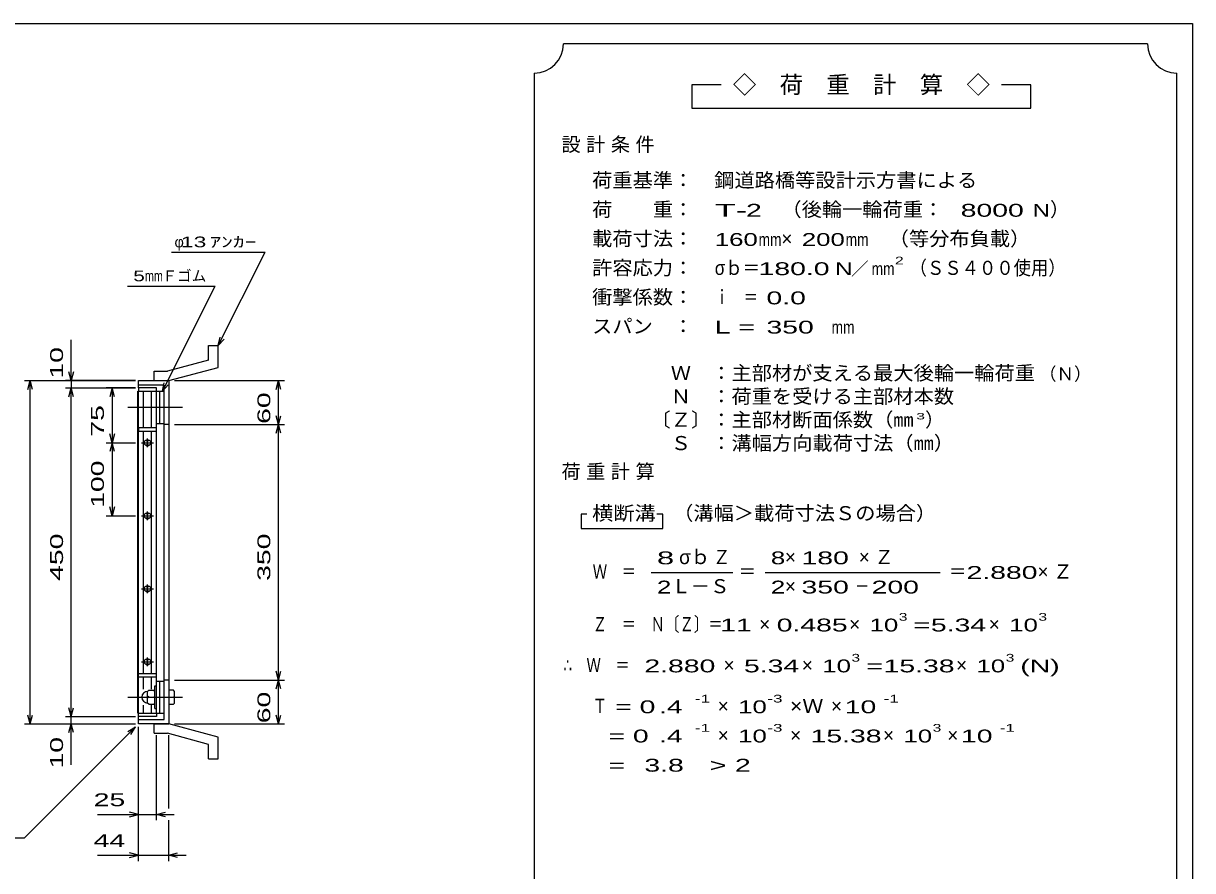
# Model space of a CAD drawing. Units: millimetres, scale not verified. Extents: x -1456 to 1385, y -1026 to 843.
# Drawn here: x -216 to 1385, y -318 to 843 of the extents above; entities that cross this region are included whole.
import ezdxf
from ezdxf.enums import TextEntityAlignment as Align

# ---------------------------------------------------------------- set-up
doc = ezdxf.new("R2010")
doc.units = ezdxf.units.MM
doc.header["$LTSCALE"] = 8
doc.linetypes.add('CHAIN', pattern=[18.5, 12, -1.5, 3.5, -1.5])
for name, color, linetype, lineweight in [('0_2', 150, 'Continuous', 25), ('16', 3, 'Continuous', 25), ('19', 6, 'Continuous', 25), ('22', 4, 'Continuous', 25), ('24', 2, 'Continuous', 25)]:
    doc.layers.add(name, color=color, linetype=linetype, lineweight=lineweight)
doc.styles.add('ベクトル', font='')
doc.styles.get('ベクトル').set_extended_font_data('ベクトル')

msp = doc.modelspace()

# ---------------------------------------------------------------- linework, layer by layer
at = {"layer": '0_2'}
for p, q in [((-1383.2, 842.8), (1384.8, 842.8)), ((1384.8, 842.8), (1384.8, -917.2))]:
    msp.add_line(p, q, dxfattribs=at)
at = {"layer": '16'}
for p, q in [((-59.7, -102), (-59.7, 339)), ((-59.7, 339), (-59, 339)), ((-34, 343.5), (-59, 343.5)), ((-59, 343.5), (-59, 339)), ((-59, 339), (-34, 339)), ((-59, -102), (-59, 339)), ((-59, 339), (-34, 339)), ((-52, 289), (-52, 339)), ((-41, 289), (-41, 339)), ((-34, 339), (-34, 343.5)), ((-34, -102), (-34, 339)), ((-34, 339), (-29.5, 339)), ((-29.5, 295), (-29.5, 339)), ((-29.5, 339), (-23.5, 339)), ((-23.5, 295), (-23.5, 339)), ((-59, 289), (-59, 284.5)), ((-34, 289), (-59, 289)), ((-34, 295), (-29.5, 295)), ((-34, 284.5), (-34, 289)), ((-29.5, 295), (-23.5, 295)), ((-59, 284.5), (-34, 284.5)), ((-52, -47.5), (-52, 284.5)), ((-46.5, 262.5), (-46.5, 274.5)), ((-41, -47.5), (-41, 284.5)), ((-54.5, 268.5), (-38.5, 268.5)), ((-48.5, 271.5), (-44.5, 271.5)), ((-48.5, 265.5), (-44.5, 265.5)), ((-54.5, 168.5), (-38.5, 168.5)), ((-48.5, 171.5), (-44.5, 171.5)), ((-48.5, 165.5), (-44.5, 165.5)), ((-46.5, 162.5), (-46.5, 174.5)), ((-54.5, 68.5), (-38.5, 68.5)), ((-48.5, 71.5), (-44.5, 71.5)), ((-48.5, 65.5), (-44.5, 65.5)), ((-46.5, 62.5), (-46.5, 74.5)), ((-54.5, -31.5), (-38.5, -31.5)), ((-48.5, -28.5), (-44.5, -28.5)), ((-46.5, -37.5), (-46.5, -25.5)), ((-59, -52), (-59, -47.5)), ((-59, -47.5), (-34, -47.5)), ((-48.5, -34.5), (-44.5, -34.5)), ((-34, -52), (-34, -47.5)), ((-59, -52), (-34, -52)), ((-52, -69), (-52, -52)), ((-41, -69), (-41, -52)), ((-34, -58), (-29.5, -58)), ((-29.5, -102), (-29.5, -58)), ((-29.5, -58), (-23.5, -58)), ((-23.5, -102), (-23.5, -58)), ((-44.8, -70.5), (-46.3, -72)), ((-46.3, -88), (-46.3, -72)), ((-44.8, -80), (-46.3, -78.5)), ((-44.8, -80), (-46.3, -81.5)), ((-44.8, -70.5), (-37.8, -70.5)), ((-44.8, -80), (-37.8, -80)), ((-36.3, -72), (-37.8, -70.5)), ((-37.8, -80), (-36.3, -78.5)), ((-36.3, -81.5), (-37.8, -80)), ((-36.3, -95.5), (-36.3, -64.5)), ((-36.3, -64.5), (-34, -64.5)), ((-34, -95.5), (-34, -64.5)), ((-52, -102), (-52, -91)), ((-44.8, -89.5), (-46.3, -88)), ((-44.8, -89.5), (-37.8, -89.5)), ((-41, -102), (-41, -91)), ((-37.8, -89.5), (-36.3, -88)), ((-36.3, -95.5), (-34, -95.5)), ((-59.7, -102), (-59, -102)), ((-59, -102), (-34, -102)), ((-59, -106.5), (-59, -102)), ((-59, -102), (-34, -102)), ((-34, -106.5), (-59, -106.5)), ((-34, -102), (-34, -106.5)), ((-34, -102), (-29.5, -102)), ((-29.5, -102), (-23.5, -102))]:
    msp.add_line(p, q, dxfattribs=at)
at = {"layer": '16', "linetype": 'CHAIN'}
for p, q in [((-73.6, 317), (1.4, 317)), ((-73.6, -80), (1.4, -80))]:
    msp.add_line(p, q, dxfattribs=at)
at = {"layer": '16'}
for centre, radius, start, end in [((-46.5, 268.5), 4, 46.6, 133.4), ((-48.5, 268.5), 3, 90, 270), ((-46.5, 268.5), 4, 226.6, 313.4), ((-44.5, 268.5), 3, 270, 90), ((-48.5, 168.5), 3, 90, 270), ((-46.5, 168.5), 4, 46.6, 133.4), ((-46.5, 168.5), 4, 226.6, 313.4), ((-44.5, 168.5), 3, 270, 90), ((-48.5, 68.5), 3, 90, 270), ((-46.5, 68.5), 4, 46.6, 133.4), ((-46.5, 68.5), 4, 226.6, 313.4), ((-44.5, 68.5), 3, 270, 90), ((-48.5, -31.5), 3, 90, 270), ((-46.5, -31.5), 4, 46.6, 133.4), ((-44.5, -31.5), 3, 270, 90), ((-46.5, -31.5), 4, 226.6, 313.4), ((-46.3, -80), 8, 90, 270)]:
    msp.add_arc(centre, radius, start, end, dxfattribs=at)
at = {"layer": '19'}
for p, q in [((37.1, 401.6), (50.1, 401.6)), ((37.1, 381.6), (37.1, 401.6)), ((50.1, 371.6), (50.1, 401.6)), ((37.1, 381.6), (-19.2, 366.5)), ((-17.5, 353.5), (50.1, 371.6)), ((-59, 343.5), (-59, 353.5)), ((-59, 353.5), (-17.5, 353.5)), ((-37.5, 366.5), (-19.2, 366.5)), ((-37.5, 353.5), (-37.5, 366.5)), ((-37.5, 353.5), (-17.5, 353.5)), ((-17.5, 353.5), (-17.5, -116.5)), ((-23.5, 347.5), (-59, 347.5)), ((-23.5, -110.5), (-23.5, 347.5)), ((-17.5, 293.5), (-23.5, 293.5)), ((-17.5, -56.5), (-23.5, -56.5)), ((-11, -70.5), (-17.5, -70.5)), ((-17.5, -70.5), (-17.5, -89.5)), ((-17.5, -80), (-11, -80)), ((-9.5, -72), (-11, -70.5)), ((-9.5, -78.5), (-11, -80)), ((-11, -80), (-9.5, -81.5)), ((-9.5, -88), (-9.5, -72)), ((-17.5, -89.5), (-11, -89.5)), ((-11, -89.5), (-9.5, -88)), ((-59, -116.5), (-59, -106.5)), ((-59, -110.5), (-23.5, -110.5)), ((-17.5, -116.5), (-59, -116.5)), ((-37.5, -116.5), (-17.5, -116.5)), ((-37.5, -129.5), (-37.5, -116.5)), ((50.1, -134.6), (-17.5, -116.5)), ((-37.5, -129.5), (-19.2, -129.5)), ((37.1, -144.6), (-19.2, -129.5)), ((50.1, -164.6), (50.1, -134.6)), ((37.1, -164.6), (37.1, -144.6)), ((37.1, -164.6), (50.1, -164.6))]:
    msp.add_line(p, q, dxfattribs=at)
at = {"layer": '22'}
for p, q in [((-13.5, 529.5), (114.5, 529.5)), ((50.5, 401.5), (114.5, 529.5)), ((-74, 483), (46, 483)), ((-26, 339), (46, 483)), ((-151, 353.5), (-151, 409.5)), ((50.5, 401.5), (52.9, 413.2)), ((50.5, 401.5), (58.5, 410.3)), ((-215, 353.5), (-63, 353.5)), ((-210.2, 341.5), (-207, 353.5)), ((-203.8, 341.5), (-207, 353.5)), ((-207, -116.5), (-207, 353.5)), ((-63, 353.5), (-159, 353.5)), ((-151, 353.5), (-154.2, 365.5)), ((-147.8, 365.5), (-151, 353.5)), ((-151, 353.5), (-151, 343.5)), ((-9.5, 353.5), (140.9, 353.5)), ((129.7, 341.5), (132.9, 353.5)), ((136.1, 341.5), (132.9, 353.5)), ((132.9, 293.5), (132.9, 353.5)), ((-159, 343.5), (-63, 343.5)), ((-154.2, 331.5), (-151, 343.5)), ((-147.8, 331.5), (-151, 343.5)), ((-151, -106.5), (-151, 343.5)), ((-63, 343.5), (-103, 343.5)), ((-95, 343.5), (-98.2, 331.5)), ((-91.8, 331.5), (-95, 343.5)), ((-95, 343.5), (-95, 268.5)), ((-26, 339), (-23.6, 350.7)), ((-26, 339), (-18, 347.8)), ((132.9, 293.5), (129.7, 305.5)), ((132.9, 293.5), (136.1, 305.5)), ((-9.5, 293.5), (140.9, 293.5)), ((129.7, 281.5), (132.9, 293.5)), ((136.1, 281.5), (132.9, 293.5)), ((132.9, -56.5), (132.9, 293.5)), ((-95, 268.5), (-98.2, 280.5)), ((-91.8, 280.5), (-95, 268.5)), ((-103, 268.5), (-63, 268.5)), ((-95, 268.5), (-98.2, 256.5)), ((-91.8, 256.5), (-95, 268.5)), ((-95, 268.5), (-95, 168.5)), ((-95, 168.5), (-98.2, 180.5)), ((-91.8, 180.5), (-95, 168.5)), ((-103, 168.5), (-63, 168.5)), ((132.9, -56.5), (129.7, -44.5)), ((132.9, -56.5), (136.1, -44.5)), ((-9.5, -56.5), (140.9, -56.5)), ((129.7, -68.5), (132.9, -56.5)), ((136.1, -68.5), (132.9, -56.5)), ((132.9, -116.5), (132.9, -56.5)), ((-151, -106.5), (-154.2, -94.5)), ((-151, -106.5), (-147.8, -94.5)), ((-207, -116.5), (-210.2, -104.5)), ((-207, -116.5), (-203.8, -104.5)), ((-159, -106.5), (-63, -106.5)), ((-151, -116.5), (-151, -106.5)), ((132.9, -116.5), (129.7, -104.5)), ((132.9, -116.5), (136.1, -104.5)), ((-215, -116.5), (-63, -116.5)), ((-215, -272.5), (-63, -120.5)), ((-159, -116.5), (-63, -116.5)), ((-154.2, -128.5), (-151, -116.5)), ((-147.8, -128.5), (-151, -116.5)), ((-151, -172.5), (-151, -116.5)), ((-73.4, -126.9), (-63, -120.5)), ((-69.4, -130.9), (-63, -120.5)), ((-59, -248.5), (-59, -120.5)), ((-59, -304.5), (-59, -120.5)), ((-9.5, -116.5), (140.9, -116.5)), ((-34, -248.5), (-34, -131.9)), ((-17.5, -232.5), (-17.5, -131.9)), ((-59, -240.5), (-71, -237.3)), ((-34, -240.5), (-22, -237.3)), ((-115, -240.5), (-59, -240.5)), ((-71, -243.7), (-59, -240.5)), ((-59, -240.5), (-34, -240.5)), ((-22, -243.7), (-34, -240.5)), ((-34, -240.5), (-10, -240.5)), ((-17.5, -304.5), (-17.5, -248.5)), ((-375, -272.5), (-215, -272.5)), ((-115, -296.5), (-59, -296.5)), ((-59, -296.5), (-71, -293.3)), ((-71, -299.7), (-59, -296.5)), ((-59, -296.5), (-17.5, -296.5)), ((-17.5, -296.5), (-5.5, -293.3)), ((-5.5, -299.7), (-17.5, -296.5)), ((-17.5, -296.5), (6.5, -296.5))]:
    msp.add_line(p, q, dxfattribs=at)
at = {"layer": '24', "color": 4}
for p, q in [((1323.2, 814.8), (523.2, 814.8)), ((483.2, 774.8), (483.2, -465.2)), ((1363.2, -465.2), (1363.2, 774.8)), ((739.2, 758.8), (699.2, 758.8)), ((699.2, 758.8), (699.2, 726.8)), ((1163.2, 758.8), (1123.2, 758.8)), ((1163.2, 726.8), (1163.2, 758.8)), ((699.2, 726.8), (1163.2, 726.8)), ((555.2, 170.8), (547.2, 170.8)), ((547.2, 170.8), (547.2, 150.8)), ((659.2, 170.8), (651.2, 170.8)), ((659.2, 150.8), (659.2, 170.8)), ((547.2, 150.8), (659.2, 150.8)), ((643.2, 90.8), (755.2, 90.8)), ((799.2, 90.8), (1039.2, 90.8))]:
    msp.add_line(p, q, dxfattribs=at)
for centre, start, end in [((483.2, 814.8), 270, 0), ((1363.2, 814.8), 180, 270)]:
    msp.add_arc(centre, 40, start, end, dxfattribs=at)

# ---------------------------------------------------------------- texts
at = {"layer": '22', "color": 2, "style": 'ベクトル'}
for s, height, p in [('φ', 14.7, (-9.5, 543.5)), ('Ｆゴム', 14.66, (-26, 497))]:
    msp.add_text(s, height=height, dxfattribs=at).set_placement(p, align=Align.MIDDLE_LEFT)
for s, height, width, p in [(' 13 ', 14.66, 1.6, (-9.5, 543.5)), ('ｱﾝｶｰ', 14.66, 1.6, (38.5, 543.5)), ('5', 14.7, 1.45, (-66, 497)), ('mm', 14.66, 0.75, (-50, 497)), (' 25 ', 17.6, 1.65, (-131, -220.5)), (' 44 ', 17.6, 1.65, (-131, -276.5))]:
    msp.add_text(s, height=height, dxfattribs=dict(at, width=width)).set_placement(p, align=Align.MIDDLE_LEFT)
at = {"layer": '22', "color": 2, "style": 'ベクトル', "width": 1.65}
for s, p in [(' 10 ', (-171, 345.5)), (' 60 ', (112.9, 283.5)), (' 75 ', (-115, 266)), (' 100 ', (-115, 168.5)), (' 450 ', (-171, 68.5)), (' 350 ', (112.9, 68.5)), (' 60 ', (112.9, -126.5)), (' 10 ', (-171, -188.5))]:
    msp.add_text(s, height=17.6, rotation=90, dxfattribs=at).set_placement(p, align=Align.MIDDLE_LEFT)
at = {"layer": '24', "style": 'ベクトル'}
for s, height, p in [('◇\u3000荷\u3000重\u3000計\u3000算\u3000◇', 23.46, (755.2, 758.8)), ('）', 19.4, (1189.6, 588)), ('×', 19.4, (821.6, 548)), ('／', 17.6, (917.2, 506.8)), ('（Ｎ）', 17.6, (1174.4, 362.8)), ('）', 19.4, (1018.4, 300)), ('σｂ', 19.35, (681.6, 112)), ('×', 19.4, (826.4, 112)), ('Ｌ－Ｓ', 19.35, (671.2, 72)), ('×', 19.4, (826.4, 72)), ('×', 19.4, (791.2, 20)), ('×', 19.4, (914.4, 20)), ('×', 19.4, (1105.6, 20)), ('×', 19.4, (742.4, -36)), ('×', 19.4, (849.6, -36)), ('×', 19.4, (1060.8, -36)), ('×', 19.4, (734.4, -92)), ('×', 19.4, (889.6, -92)), ('×', 19.4, (734.4, -132)), ('×', 19.4, (833.6, -132)), ('×', 19.4, (960.8, -132)), ('×', 19.4, (1048.8, -132))]:
    msp.add_text(s, height=height, dxfattribs=at).set_placement(p, align=Align.MIDDLE_LEFT)
for s, height, width, p in [('荷重基準：\u3000', 19.35, 1.05, (562.4, 628)), ('鋼道路橋等設計示方書による', 19.35, 1.05, (729.6, 628)), ('荷\u3000\u3000重：\u3000', 19.35, 1.05, (562.4, 588)), ('T-', 17.6, 2, (730.4, 586.8)), (' 2 ', 17.6, 1.65, (762.4, 586.8)), ('（後輪一輪荷重：', 19.35, 1.05, (821.6, 588)), ('  8000', 17.6, 1.65, (1045.6, 586.8)), ('N', 17.6, 1.4, (1165.6, 586.8)), ('載荷寸法：\u3000', 19.35, 1.05, (562.4, 548)), ('\u3000（等分布負載）', 19.35, 1.05, (940.8, 548)), ('160', 17.6, 1.5, (730.4, 546.8)), ('mm', 17.6, 0.8, (790.4, 546.8)), ('200', 17.6, 1.5, (849.6, 546.8)), ('mm', 17.6, 0.8, (909.6, 546.8)), ('許容応力：\u3000', 19.35, 1.05, (562.4, 508)), ('σｂ＝', 19.35, 0.9, (730.4, 508)), ('180.0', 17.6, 1.65, (790.4, 506.8)), ('N', 17.6, 1.4, (895.2, 506.8)), ('2', 10.6, 1.5, (977.2, 518)), ('（ＳＳ４００使用）', 19.35, 0.9, (997.2, 508)), ('mm', 17.6, 0.8, (945.2, 506.8)), ('衝撃係数：\u3000', 19.35, 1.05, (562.4, 468)), ('ｉ\u3000＝', 19.35, 0.75, (730.4, 468)), (' 0.0', 17.6, 1.65, (790.4, 466.8)), ('スパン\u3000：\u3000', 19.35, 1.05, (562.4, 428)), ('L =', 17.6, 1.65, (730.4, 426.8)), (' 350 ', 17.6, 1.65, (790.4, 426.8)), ('mm', 17.6, 0.8, (890.4, 426.8)), ('\u3000Ｗ\u3000：主部材が支える最大後輪一輪荷重', 19.35, 1.05, (642.4, 364)), ('\u3000Ｎ\u3000：荷重を受ける主部材本数', 19.35, 1.05, (642.4, 332)), ('〔Ｚ〕：主部材断面係数（㎜', 19.35, 1.05, (642.4, 300)), ('3', 8.8, 1.8, (1006.4, 304.8)), ('\u3000Ｓ\u3000：溝幅方向載荷寸法（㎜）', 19.35, 1.05, (642.4, 268)), ('横断溝', 19.35, 1.1, (562.4, 172)), ('\u3000（溝幅＞載荷寸法Ｓの場合）', 19.35, 1.05, (645.6, 172)), ('8', 17.6, 1.8, (651.2, 110.8)), ('Ｚ', 19.4, 0.9, (728, 112)), ('8', 17.6, 1.5, (807.2, 110.8)), (' 180 ', 17.6, 1.65, (838.4, 110.8)), ('Ｗ\u3000＝', 19.35, 0.75, (563.2, 92)), ('＝', 19.4, 0.9, (763.2, 92)), ('＝', 19.4, 0.9, (1051.2, 92)), ('2.880', 17.6, 1.65, (1075.2, 90.8)), ('2', 17.6, 1.5, (651.2, 70.8)), ('2', 17.6, 1.5, (807.2, 70.8)), (' 350 ', 17.6, 1.65, (838.4, 70.8)), ('－', 19.4, 0.75, (922.4, 72)), (' 200 ', 17.6, 1.65, (934.4, 70.8)), ('Ｚ\u3000＝\u3000Ｎ〔Ｚ〕＝', 19.35, 0.75, (563.2, 20)), ('3', 10.6, 1.5, (982.4, 30)), ('3', 10.6, 1.5, (1173.6, 30)), (' 11 ', 17.6, 1.65, (727.2, 18.8)), ('0.485', 17.6, 1.65, (815.2, 18.8)), ('10', 17.6, 1.5, (942.4, 18.8)), ('=', 17.6, 1.7, (1002.4, 18.8)), ('5.34', 17.6, 1.65, (1026.4, 18.8)), ('10', 17.6, 1.5, (1133.6, 18.8)), ('∴\u3000Ｗ\u3000＝', 19.35, 0.75, (523.2, -36)), (' 2.880', 17.6, 1.65, (623.2, -37.2)), ('5.34', 17.6, 1.65, (770.4, -37.2)), ('10', 17.6, 1.5, (877.6, -37.2)), ('3', 10.6, 1.5, (917.6, -26)), ('15.38', 17.6, 1.65, (961.6, -37.2)), ('10', 17.6, 1.5, (1088.8, -37.2)), ('3', 10.6, 1.5, (1128.8, -26)), ('(N)', 17.6, 1.65, (1148.8, -37.2)), ('=', 17.6, 1.7, (937.6, -37.2)), ('-1', 10.56, 1.65, (703.2, -82)), ('-3', 10.56, 1.65, (802.4, -82)), ('-1', 10.56, 1.65, (961.6, -82)), ('Ｔ', 19.4, 0.75, (563.2, -92)), (' = 0', 17.6, 1.65, (583.2, -93.2)), (' .4 ', 17.6, 1.65, (643.2, -93.2)), ('10', 17.6, 1.5, (762.4, -93.2)), ('×Ｗ', 19.35, 1.1, (833.6, -92)), (' 10 ', 17.6, 1.65, (897.6, -93.2)), ('  = 0', 17.6, 1.65, (563.2, -133.2)), (' .4 ', 17.6, 1.65, (643.2, -133.2)), ('-1', 10.56, 1.65, (703.2, -122)), ('10', 17.6, 1.5, (762.4, -133.2)), ('-3', 10.56, 1.65, (802.4, -122)), ('15.38', 17.6, 1.65, (861.6, -133.2)), ('10', 17.6, 1.5, (988.8, -133.2)), ('3', 10.6, 1.5, (1028.8, -122)), (' 10 ', 17.6, 1.65, (1056.8, -133.2)), ('-1', 10.56, 1.65, (1120.8, -122)), ('  =', 17.6, 1.65, (563.2, -173.2)), (' 3.8', 17.6, 1.65, (623.2, -173.2)), ('>', 17.6, 1.7, (723.2, -173.2)), (' 2 ', 17.6, 1.65, (747.2, -173.2))]:
    msp.add_text(s, height=height, dxfattribs=dict(at, width=width)).set_placement(p, align=Align.MIDDLE_LEFT)
at = {"layer": '24', "char_height": 19.35, "attachment_point": 4, "style": 'ベクトル'}
for s, insert in [('\\T1.28;設計条件', (520.4, 676)), ('\\T1.28;荷重計算', (520.4, 228)), ('\\T1.42;×Ｚ', (927.6, 112)), ('\\T1.42;×Ｚ', (1172.4, 92))]:
    msp.add_mtext(s, dxfattribs=dict(at, insert=insert))

doc.saveas('drawing.dxf')
